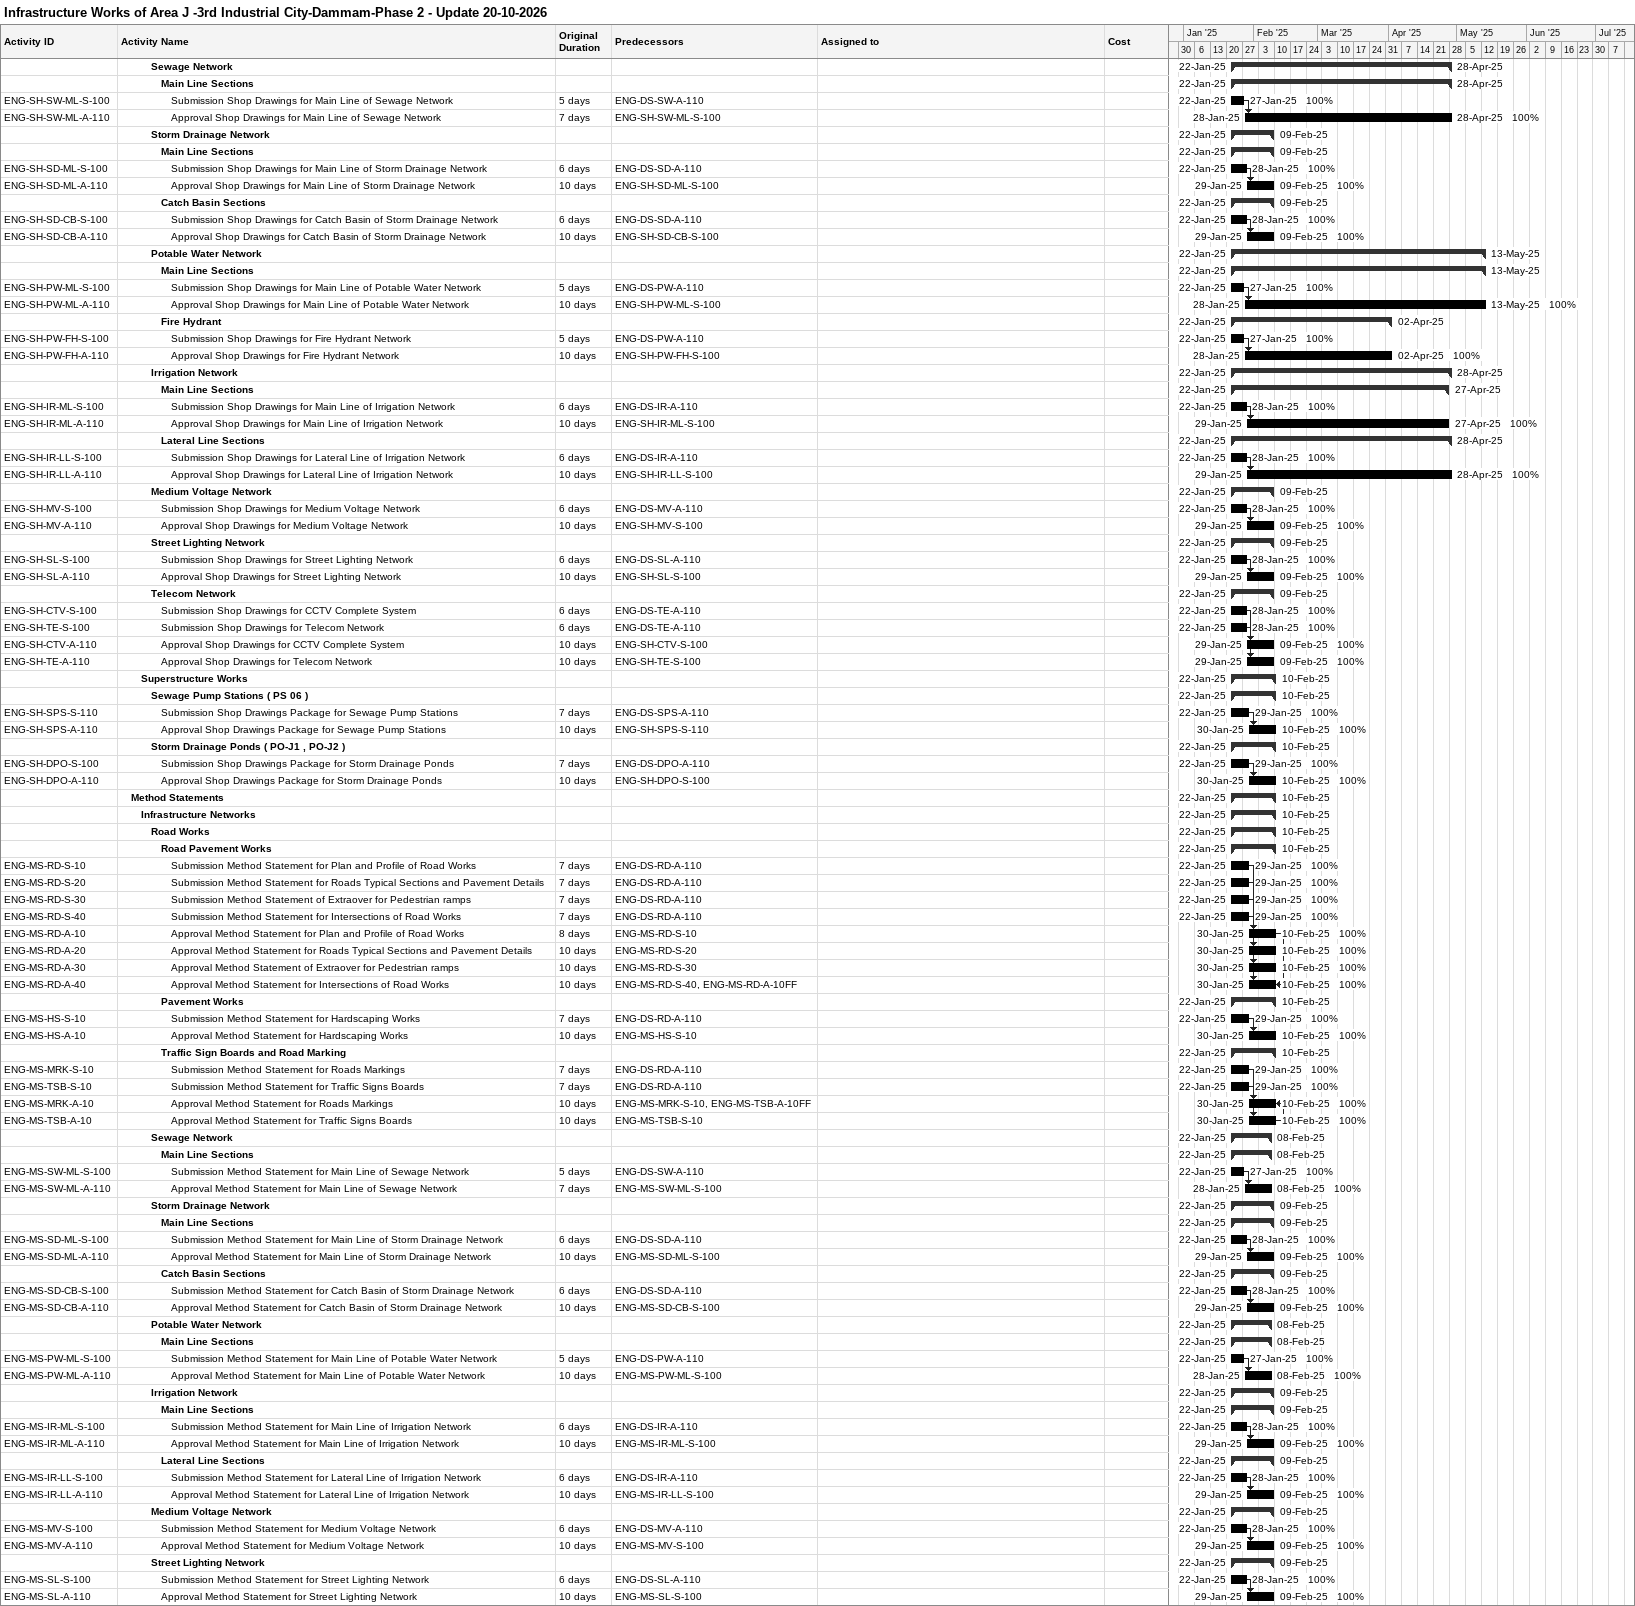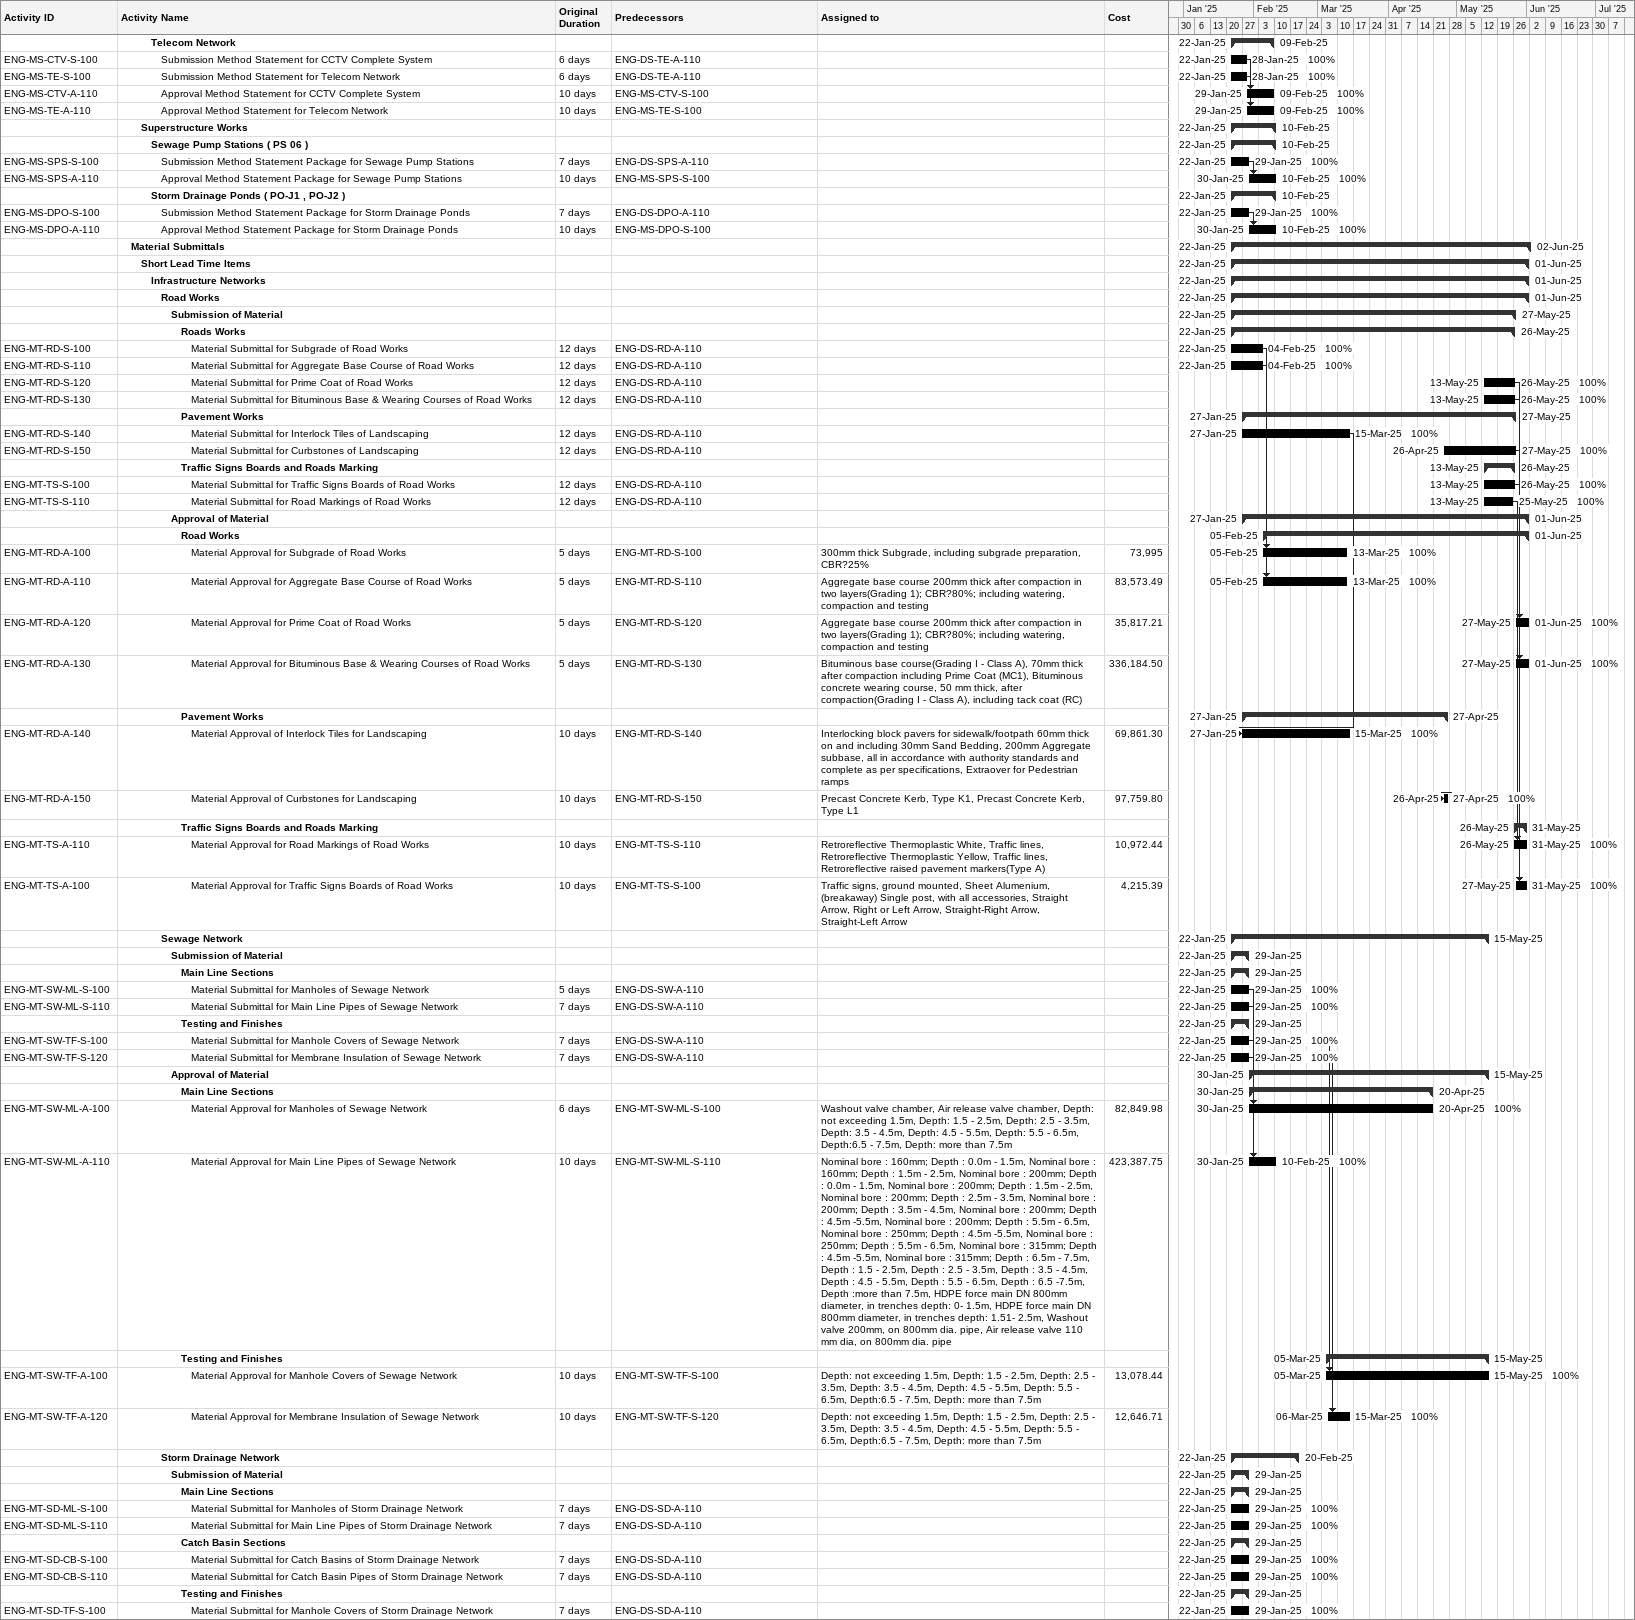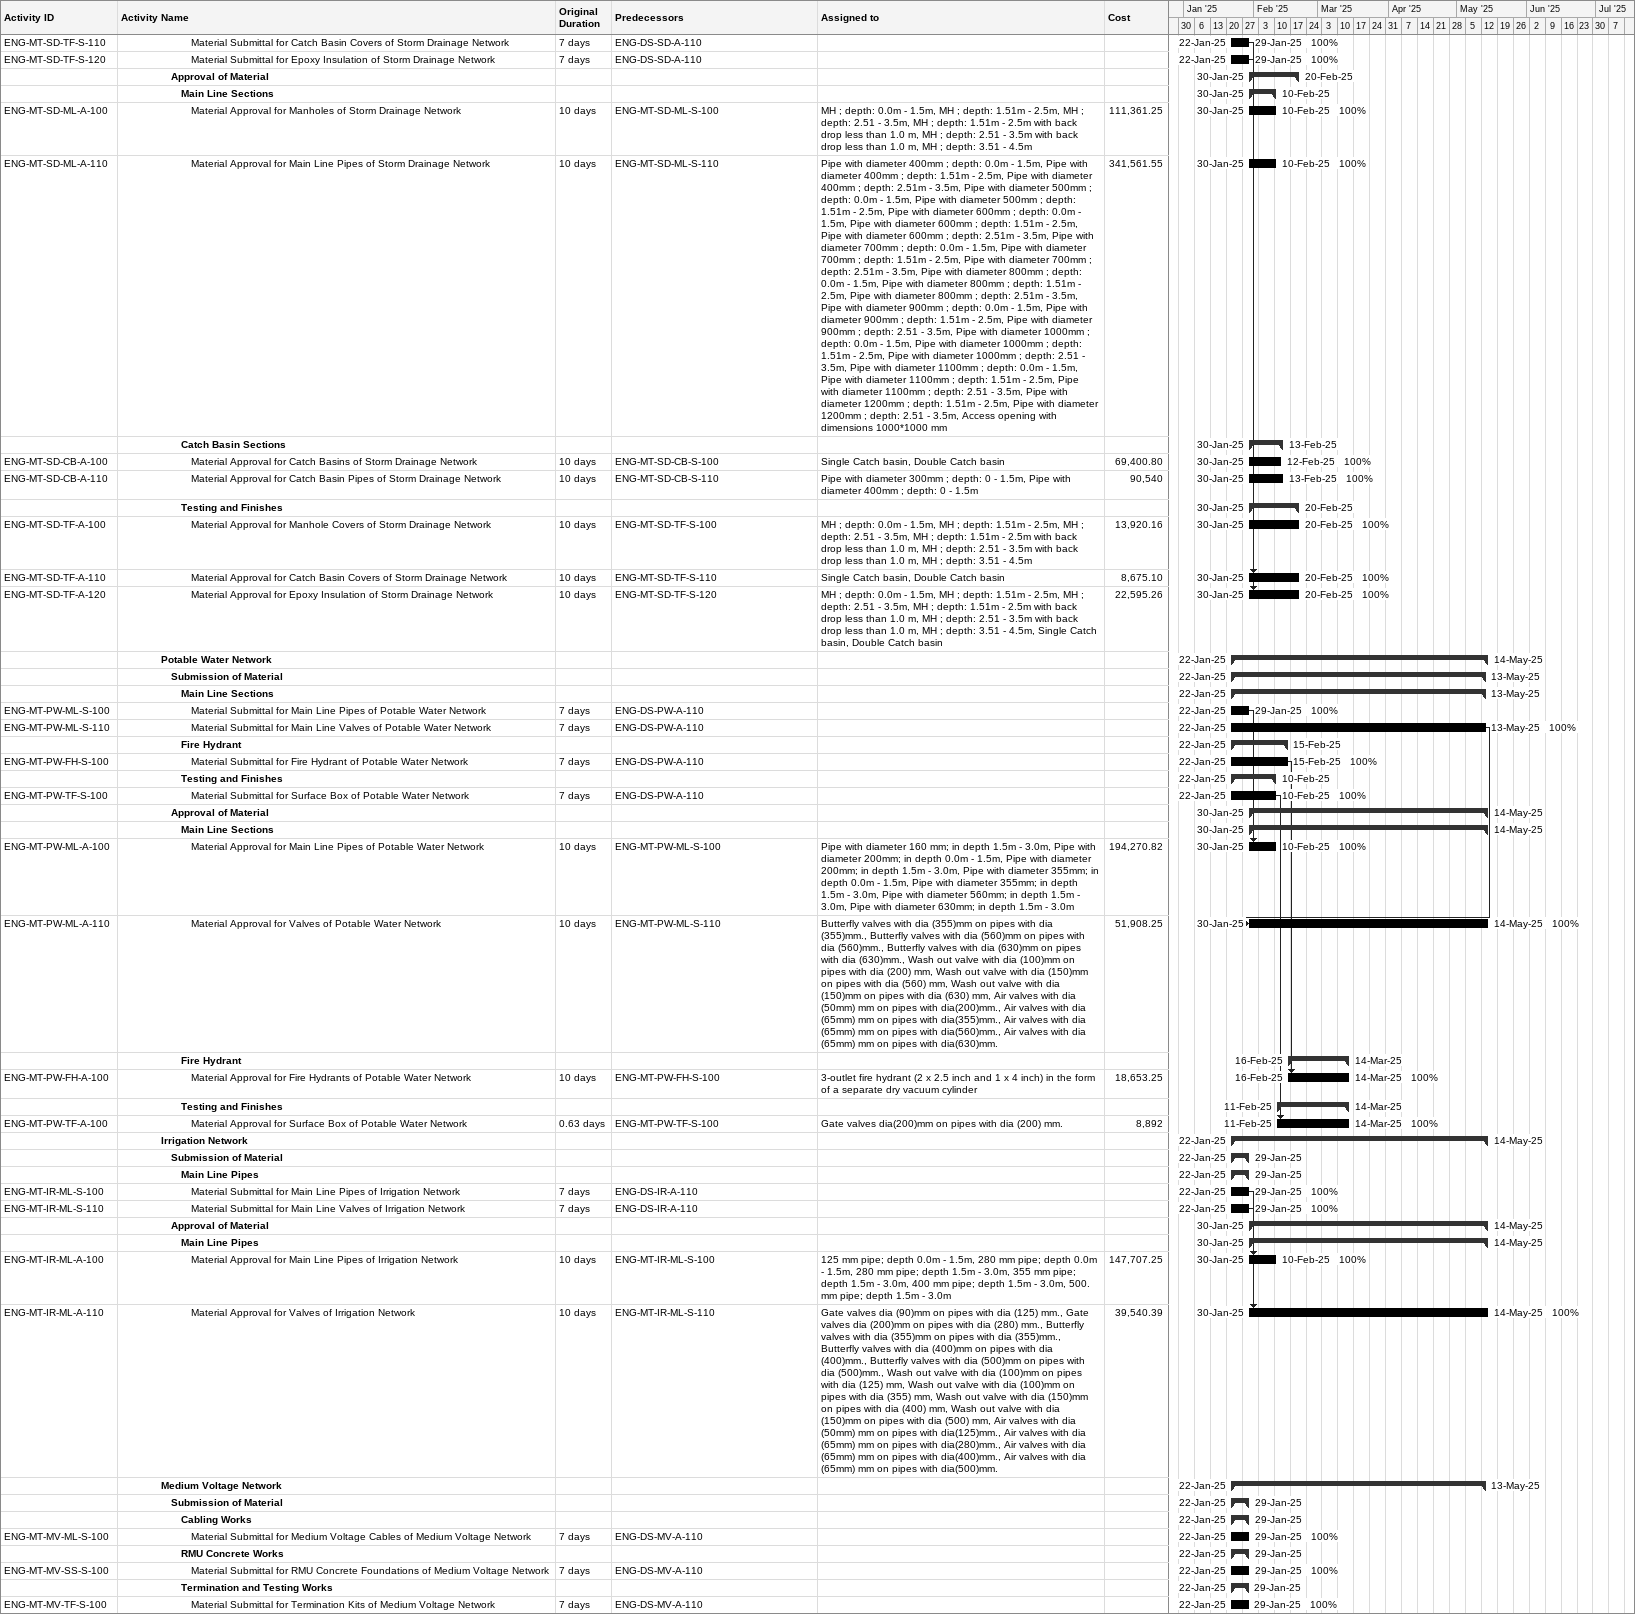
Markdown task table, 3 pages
Infrastructure Works of Area J -3rd Industrial City-Dammam-Phase 2 - Update 20-10-2026

| ID | Level | Task | Original duration | Start | Finish | Predecessors | Resources | % complete | Cost |
|---|---|---|---|---|---|---|---|---|---|
|  | 4 | **Sewage Network** |  | 2025-01-22 | 2025-04-28 |  |  |  |  |
|  | 5 | **Main Line Sections** |  | 2025-01-22 | 2025-04-28 |  |  |  |  |
| ENG-SH-SW-ML-S-100 | 6 | Submission Shop Drawings for Main Line of Sewage Network | 5d | 2025-01-22 | 2025-01-27 | ENG-DS-SW-A-110 |  | 100 |  |
| ENG-SH-SW-ML-A-110 | 6 | Approval Shop Drawings for Main Line of Sewage Network | 7d | 2025-01-28 | 2025-04-28 | ENG-SH-SW-ML-S-100 |  | 100 |  |
|  | 4 | **Storm Drainage Network** |  | 2025-01-22 | 2025-02-09 |  |  |  |  |
|  | 5 | **Main Line Sections** |  | 2025-01-22 | 2025-02-09 |  |  |  |  |
| ENG-SH-SD-ML-S-100 | 6 | Submission Shop Drawings for Main Line of Storm Drainage Network | 6d | 2025-01-22 | 2025-01-28 | ENG-DS-SD-A-110 |  | 100 |  |
| ENG-SH-SD-ML-A-110 | 6 | Approval Shop Drawings for Main Line of Storm Drainage Network | 10d | 2025-01-29 | 2025-02-09 | ENG-SH-SD-ML-S-100 |  | 100 |  |
|  | 5 | **Catch Basin Sections** |  | 2025-01-22 | 2025-02-09 |  |  |  |  |
| ENG-SH-SD-CB-S-100 | 6 | Submission Shop Drawings for Catch Basin of Storm Drainage Network | 6d | 2025-01-22 | 2025-01-28 | ENG-DS-SD-A-110 |  | 100 |  |
| ENG-SH-SD-CB-A-110 | 6 | Approval Shop Drawings for Catch Basin of Storm Drainage Network | 10d | 2025-01-29 | 2025-02-09 | ENG-SH-SD-CB-S-100 |  | 100 |  |
|  | 4 | **Potable Water Network** |  | 2025-01-22 | 2025-05-13 |  |  |  |  |
|  | 5 | **Main Line Sections** |  | 2025-01-22 | 2025-05-13 |  |  |  |  |
| ENG-SH-PW-ML-S-100 | 6 | Submission Shop Drawings for Main Line of Potable Water Network | 5d | 2025-01-22 | 2025-01-27 | ENG-DS-PW-A-110 |  | 100 |  |
| ENG-SH-PW-ML-A-110 | 6 | Approval Shop Drawings for Main Line of Potable Water Network | 10d | 2025-01-28 | 2025-05-13 | ENG-SH-PW-ML-S-100 |  | 100 |  |
|  | 5 | **Fire Hydrant** |  | 2025-01-22 | 2025-04-02 |  |  |  |  |
| ENG-SH-PW-FH-S-100 | 6 | Submission Shop Drawings for Fire Hydrant Network | 5d | 2025-01-22 | 2025-01-27 | ENG-DS-PW-A-110 |  | 100 |  |
| ENG-SH-PW-FH-A-110 | 6 | Approval Shop Drawings for Fire Hydrant Network | 10d | 2025-01-28 | 2025-04-02 | ENG-SH-PW-FH-S-100 |  | 100 |  |
|  | 4 | **Irrigation Network** |  | 2025-01-22 | 2025-04-28 |  |  |  |  |
|  | 5 | **Main Line Sections** |  | 2025-01-22 | 2025-04-27 |  |  |  |  |
| ENG-SH-IR-ML-S-100 | 6 | Submission Shop Drawings for Main Line of Irrigation Network | 6d | 2025-01-22 | 2025-01-28 | ENG-DS-IR-A-110 |  | 100 |  |
| ENG-SH-IR-ML-A-110 | 6 | Approval Shop Drawings for Main Line of Irrigation Network | 10d | 2025-01-29 | 2025-04-27 | ENG-SH-IR-ML-S-100 |  | 100 |  |
|  | 5 | **Lateral Line Sections** |  | 2025-01-22 | 2025-04-28 |  |  |  |  |
| ENG-SH-IR-LL-S-100 | 6 | Submission Shop Drawings for Lateral Line of Irrigation Network | 6d | 2025-01-22 | 2025-01-28 | ENG-DS-IR-A-110 |  | 100 |  |
| ENG-SH-IR-LL-A-110 | 6 | Approval Shop Drawings for Lateral Line of Irrigation Network | 10d | 2025-01-29 | 2025-04-28 | ENG-SH-IR-LL-S-100 |  | 100 |  |
|  | 4 | **Medium Voltage Network** |  | 2025-01-22 | 2025-02-09 |  |  |  |  |
| ENG-SH-MV-S-100 | 5 | Submission Shop Drawings for Medium Voltage Network | 6d | 2025-01-22 | 2025-01-28 | ENG-DS-MV-A-110 |  | 100 |  |
| ENG-SH-MV-A-110 | 5 | Approval Shop Drawings for Medium Voltage Network | 10d | 2025-01-29 | 2025-02-09 | ENG-SH-MV-S-100 |  | 100 |  |
|  | 4 | **Street Lighting Network** |  | 2025-01-22 | 2025-02-09 |  |  |  |  |
| ENG-SH-SL-S-100 | 5 | Submission Shop Drawings for Street Lighting Network | 6d | 2025-01-22 | 2025-01-28 | ENG-DS-SL-A-110 |  | 100 |  |
| ENG-SH-SL-A-110 | 5 | Approval Shop Drawings for Street Lighting Network | 10d | 2025-01-29 | 2025-02-09 | ENG-SH-SL-S-100 |  | 100 |  |
|  | 4 | **Telecom Network** |  | 2025-01-22 | 2025-02-09 |  |  |  |  |
| ENG-SH-CTV-S-100 | 5 | Submission Shop Drawings for CCTV Complete System | 6d | 2025-01-22 | 2025-01-28 | ENG-DS-TE-A-110 |  | 100 |  |
| ENG-SH-TE-S-100 | 5 | Submission Shop Drawings for Telecom Network | 6d | 2025-01-22 | 2025-01-28 | ENG-DS-TE-A-110 |  | 100 |  |
| ENG-SH-CTV-A-110 | 5 | Approval Shop Drawings for CCTV Complete System | 10d | 2025-01-29 | 2025-02-09 | ENG-SH-CTV-S-100 |  | 100 |  |
| ENG-SH-TE-A-110 | 5 | Approval Shop Drawings for Telecom Network | 10d | 2025-01-29 | 2025-02-09 | ENG-SH-TE-S-100 |  | 100 |  |
|  | 3 | **Superstructure Works** |  | 2025-01-22 | 2025-02-10 |  |  |  |  |
|  | 4 | **Sewage Pump Stations ( PS 06 )** |  | 2025-01-22 | 2025-02-10 |  |  |  |  |
| ENG-SH-SPS-S-110 | 5 | Submission Shop Drawings Package for Sewage Pump Stations | 7d | 2025-01-22 | 2025-01-29 | ENG-DS-SPS-A-110 |  | 100 |  |
| ENG-SH-SPS-A-110 | 5 | Approval Shop Drawings Package for Sewage Pump Stations | 10d | 2025-01-30 | 2025-02-10 | ENG-SH-SPS-S-110 |  | 100 |  |
|  | 4 | **Storm Drainage Ponds ( PO-J1 , PO-J2 )** |  | 2025-01-22 | 2025-02-10 |  |  |  |  |
| ENG-SH-DPO-S-100 | 5 | Submission Shop Drawings Package for Storm Drainage Ponds | 7d | 2025-01-22 | 2025-01-29 | ENG-DS-DPO-A-110 |  | 100 |  |
| ENG-SH-DPO-A-110 | 5 | Approval Shop Drawings Package for Storm Drainage Ponds | 10d | 2025-01-30 | 2025-02-10 | ENG-SH-DPO-S-100 |  | 100 |  |
|  | 2 | **Method Statements** |  | 2025-01-22 | 2025-02-10 |  |  |  |  |
|  | 3 | **Infrastructure Networks** |  | 2025-01-22 | 2025-02-10 |  |  |  |  |
|  | 4 | **Road Works** |  | 2025-01-22 | 2025-02-10 |  |  |  |  |
|  | 5 | **Road Pavement Works** |  | 2025-01-22 | 2025-02-10 |  |  |  |  |
| ENG-MS-RD-S-10 | 6 | Submission Method Statement for Plan and Profile of Road Works | 7d | 2025-01-22 | 2025-01-29 | ENG-DS-RD-A-110 |  | 100 |  |
| ENG-MS-RD-S-20 | 6 | Submission Method Statement for Roads Typical Sections and Pavement Details | 7d | 2025-01-22 | 2025-01-29 | ENG-DS-RD-A-110 |  | 100 |  |
| ENG-MS-RD-S-30 | 6 | Submission Method Statement of Extraover for Pedestrian ramps | 7d | 2025-01-22 | 2025-01-29 | ENG-DS-RD-A-110 |  | 100 |  |
| ENG-MS-RD-S-40 | 6 | Submission Method Statement for Intersections of Road Works | 7d | 2025-01-22 | 2025-01-29 | ENG-DS-RD-A-110 |  | 100 |  |
| ENG-MS-RD-A-10 | 6 | Approval Method Statement for Plan and Profile of Road Works | 8d | 2025-01-30 | 2025-02-10 | ENG-MS-RD-S-10 |  | 100 |  |
| ENG-MS-RD-A-20 | 6 | Approval Method Statement for Roads Typical Sections and Pavement Details | 10d | 2025-01-30 | 2025-02-10 | ENG-MS-RD-S-20 |  | 100 |  |
| ENG-MS-RD-A-30 | 6 | Approval Method Statement of Extraover for Pedestrian ramps | 10d | 2025-01-30 | 2025-02-10 | ENG-MS-RD-S-30 |  | 100 |  |
| ENG-MS-RD-A-40 | 6 | Approval Method Statement for Intersections of Road Works | 10d | 2025-01-30 | 2025-02-10 | ENG-MS-RD-S-40, ENG-MS-RD-A-10FF |  | 100 |  |
|  | 5 | **Pavement Works** |  | 2025-01-22 | 2025-02-10 |  |  |  |  |
| ENG-MS-HS-S-10 | 6 | Submission Method Statement for Hardscaping Works | 7d | 2025-01-22 | 2025-01-29 | ENG-DS-RD-A-110 |  | 100 |  |
| ENG-MS-HS-A-10 | 6 | Approval Method Statement for Hardscaping Works | 10d | 2025-01-30 | 2025-02-10 | ENG-MS-HS-S-10 |  | 100 |  |
|  | 5 | **Traffic Sign Boards and Road Marking** |  | 2025-01-22 | 2025-02-10 |  |  |  |  |
| ENG-MS-MRK-S-10 | 6 | Submission Method Statement for Roads Markings | 7d | 2025-01-22 | 2025-01-29 | ENG-DS-RD-A-110 |  | 100 |  |
| ENG-MS-TSB-S-10 | 6 | Submission Method Statement for Traffic Signs Boards | 7d | 2025-01-22 | 2025-01-29 | ENG-DS-RD-A-110 |  | 100 |  |
| ENG-MS-MRK-A-10 | 6 | Approval Method Statement for Roads Markings | 10d | 2025-01-30 | 2025-02-10 | ENG-MS-MRK-S-10, ENG-MS-TSB-A-10FF |  | 100 |  |
| ENG-MS-TSB-A-10 | 6 | Approval Method Statement for Traffic Signs Boards | 10d | 2025-01-30 | 2025-02-10 | ENG-MS-TSB-S-10 |  | 100 |  |
|  | 4 | **Sewage Network** |  | 2025-01-22 | 2025-02-08 |  |  |  |  |
|  | 5 | **Main Line Sections** |  | 2025-01-22 | 2025-02-08 |  |  |  |  |
| ENG-MS-SW-ML-S-100 | 6 | Submission Method Statement for Main Line of Sewage Network | 5d | 2025-01-22 | 2025-01-27 | ENG-DS-SW-A-110 |  | 100 |  |
| ENG-MS-SW-ML-A-110 | 6 | Approval Method Statement for Main Line of Sewage Network | 7d | 2025-01-28 | 2025-02-08 | ENG-MS-SW-ML-S-100 |  | 100 |  |
|  | 4 | **Storm Drainage Network** |  | 2025-01-22 | 2025-02-09 |  |  |  |  |
|  | 5 | **Main Line Sections** |  | 2025-01-22 | 2025-02-09 |  |  |  |  |
| ENG-MS-SD-ML-S-100 | 6 | Submission Method Statement for Main Line of Storm Drainage Network | 6d | 2025-01-22 | 2025-01-28 | ENG-DS-SD-A-110 |  | 100 |  |
| ENG-MS-SD-ML-A-110 | 6 | Approval Method Statement for Main Line of Storm Drainage Network | 10d | 2025-01-29 | 2025-02-09 | ENG-MS-SD-ML-S-100 |  | 100 |  |
|  | 5 | **Catch Basin Sections** |  | 2025-01-22 | 2025-02-09 |  |  |  |  |
| ENG-MS-SD-CB-S-100 | 6 | Submission Method Statement for Catch Basin of Storm Drainage Network | 6d | 2025-01-22 | 2025-01-28 | ENG-DS-SD-A-110 |  | 100 |  |
| ENG-MS-SD-CB-A-110 | 6 | Approval Method Statement for Catch Basin of Storm Drainage Network | 10d | 2025-01-29 | 2025-02-09 | ENG-MS-SD-CB-S-100 |  | 100 |  |
|  | 4 | **Potable Water Network** |  | 2025-01-22 | 2025-02-08 |  |  |  |  |
|  | 5 | **Main Line Sections** |  | 2025-01-22 | 2025-02-08 |  |  |  |  |
| ENG-MS-PW-ML-S-100 | 6 | Submission Method Statement for Main Line of Potable Water Network | 5d | 2025-01-22 | 2025-01-27 | ENG-DS-PW-A-110 |  | 100 |  |
| ENG-MS-PW-ML-A-110 | 6 | Approval Method Statement for Main Line of Potable Water Network | 10d | 2025-01-28 | 2025-02-08 | ENG-MS-PW-ML-S-100 |  | 100 |  |
|  | 4 | **Irrigation Network** |  | 2025-01-22 | 2025-02-09 |  |  |  |  |
|  | 5 | **Main Line Sections** |  | 2025-01-22 | 2025-02-09 |  |  |  |  |
| ENG-MS-IR-ML-S-100 | 6 | Submission Method Statement for Main Line of Irrigation Network | 6d | 2025-01-22 | 2025-01-28 | ENG-DS-IR-A-110 |  | 100 |  |
| ENG-MS-IR-ML-A-110 | 6 | Approval Method Statement for Main Line of Irrigation Network | 10d | 2025-01-29 | 2025-02-09 | ENG-MS-IR-ML-S-100 |  | 100 |  |
|  | 5 | **Lateral Line Sections** |  | 2025-01-22 | 2025-02-09 |  |  |  |  |
| ENG-MS-IR-LL-S-100 | 6 | Submission Method Statement for Lateral Line of Irrigation Network | 6d | 2025-01-22 | 2025-01-28 | ENG-DS-IR-A-110 |  | 100 |  |
| ENG-MS-IR-LL-A-110 | 6 | Approval Method Statement for Lateral Line of Irrigation Network | 10d | 2025-01-29 | 2025-02-09 | ENG-MS-IR-LL-S-100 |  | 100 |  |
|  | 4 | **Medium Voltage Network** |  | 2025-01-22 | 2025-02-09 |  |  |  |  |
| ENG-MS-MV-S-100 | 5 | Submission Method Statement for Medium Voltage Network | 6d | 2025-01-22 | 2025-01-28 | ENG-DS-MV-A-110 |  | 100 |  |
| ENG-MS-MV-A-110 | 5 | Approval Method Statement for Medium Voltage Network | 10d | 2025-01-29 | 2025-02-09 | ENG-MS-MV-S-100 |  | 100 |  |
|  | 4 | **Street Lighting Network** |  | 2025-01-22 | 2025-02-09 |  |  |  |  |
| ENG-MS-SL-S-100 | 5 | Submission Method Statement for Street Lighting Network | 6d | 2025-01-22 | 2025-01-28 | ENG-DS-SL-A-110 |  | 100 |  |
| ENG-MS-SL-A-110 | 5 | Approval Method Statement for Street Lighting Network | 10d | 2025-01-29 | 2025-02-09 | ENG-MS-SL-S-100 |  | 100 |  |
|  | 4 | **Telecom Network** |  | 2025-01-22 | 2025-02-09 |  |  |  |  |
| ENG-MS-CTV-S-100 | 5 | Submission Method Statement for CCTV Complete System | 6d | 2025-01-22 | 2025-01-28 | ENG-DS-TE-A-110 |  | 100 |  |
| ENG-MS-TE-S-100 | 5 | Submission Method Statement for Telecom Network | 6d | 2025-01-22 | 2025-01-28 | ENG-DS-TE-A-110 |  | 100 |  |
| ENG-MS-CTV-A-110 | 5 | Approval Method Statement for CCTV Complete System | 10d | 2025-01-29 | 2025-02-09 | ENG-MS-CTV-S-100 |  | 100 |  |
| ENG-MS-TE-A-110 | 5 | Approval Method Statement for Telecom Network | 10d | 2025-01-29 | 2025-02-09 | ENG-MS-TE-S-100 |  | 100 |  |
|  | 3 | **Superstructure Works** |  | 2025-01-22 | 2025-02-10 |  |  |  |  |
|  | 4 | **Sewage Pump Stations ( PS 06 )** |  | 2025-01-22 | 2025-02-10 |  |  |  |  |
| ENG-MS-SPS-S-100 | 5 | Submission Method Statement Package for Sewage Pump Stations | 7d | 2025-01-22 | 2025-01-29 | ENG-DS-SPS-A-110 |  | 100 |  |
| ENG-MS-SPS-A-110 | 5 | Approval Method Statement Package for Sewage Pump Stations | 10d | 2025-01-30 | 2025-02-10 | ENG-MS-SPS-S-100 |  | 100 |  |
|  | 4 | **Storm Drainage Ponds ( PO-J1 , PO-J2 )** |  | 2025-01-22 | 2025-02-10 |  |  |  |  |
| ENG-MS-DPO-S-100 | 5 | Submission Method Statement Package for Storm Drainage Ponds | 7d | 2025-01-22 | 2025-01-29 | ENG-DS-DPO-A-110 |  | 100 |  |
| ENG-MS-DPO-A-110 | 5 | Approval Method Statement Package for Storm Drainage Ponds | 10d | 2025-01-30 | 2025-02-10 | ENG-MS-DPO-S-100 |  | 100 |  |
|  | 2 | **Material Submittals** |  | 2025-01-22 | 2025-06-02 |  |  |  |  |
|  | 3 | **Short Lead Time Items** |  | 2025-01-22 | 2025-06-01 |  |  |  |  |
|  | 4 | **Infrastructure Networks** |  | 2025-01-22 | 2025-06-01 |  |  |  |  |
|  | 5 | **Road Works** |  | 2025-01-22 | 2025-06-01 |  |  |  |  |
|  | 6 | **Submission of Material** |  | 2025-01-22 | 2025-05-27 |  |  |  |  |
|  | 7 | **Roads Works** |  | 2025-01-22 | 2025-05-26 |  |  |  |  |
| ENG-MT-RD-S-100 | 8 | Material Submittal for Subgrade of Road Works | 12d | 2025-01-22 | 2025-02-04 | ENG-DS-RD-A-110 |  | 100 |  |
| ENG-MT-RD-S-110 | 8 | Material Submittal for Aggregate Base Course of Road Works | 12d | 2025-01-22 | 2025-02-04 | ENG-DS-RD-A-110 |  | 100 |  |
| ENG-MT-RD-S-120 | 8 | Material Submittal for Prime Coat of Road Works | 12d | 2025-05-13 | 2025-05-26 | ENG-DS-RD-A-110 |  | 100 |  |
| ENG-MT-RD-S-130 | 8 | Material Submittal for Bituminous Base & Wearing Courses of Road Works | 12d | 2025-05-13 | 2025-05-26 | ENG-DS-RD-A-110 |  | 100 |  |
|  | 7 | **Pavement Works** |  | 2025-01-27 | 2025-05-27 |  |  |  |  |
| ENG-MT-RD-S-140 | 8 | Material Submittal for Interlock Tiles of Landscaping | 12d | 2025-01-27 | 2025-03-15 | ENG-DS-RD-A-110 |  | 100 |  |
| ENG-MT-RD-S-150 | 8 | Material Submittal for Curbstones of Landscaping | 12d | 2025-04-26 | 2025-05-27 | ENG-DS-RD-A-110 |  | 100 |  |
|  | 7 | **Traffic Signs Boards and Roads Marking** |  | 2025-05-13 | 2025-05-26 |  |  |  |  |
| ENG-MT-TS-S-100 | 8 | Material Submittal for Traffic Signs Boards of Road Works | 12d | 2025-05-13 | 2025-05-26 | ENG-DS-RD-A-110 |  | 100 |  |
| ENG-MT-TS-S-110 | 8 | Material Submittal for Road Markings of Road Works | 12d | 2025-05-13 | 2025-05-25 | ENG-DS-RD-A-110 |  | 100 |  |
|  | 6 | **Approval of Material** |  | 2025-01-27 | 2025-06-01 |  |  |  |  |
|  | 7 | **Road Works** |  | 2025-02-05 | 2025-06-01 |  |  |  |  |
| ENG-MT-RD-A-100 | 8 | Material Approval for Subgrade of Road Works | 5d | 2025-02-05 | 2025-03-13 | ENG-MT-RD-S-100 | 300mm thick Subgrade, including subgrade preparation, CBR?25% | 100 | 73995 |
| ENG-MT-RD-A-110 | 8 | Material Approval for Aggregate Base Course of Road Works | 5d | 2025-02-05 | 2025-03-13 | ENG-MT-RD-S-110 | Aggregate base course 200mm thick after compaction in two layers(Grading 1); CBR?80%; including watering, compaction and testing | 100 | 83573.49 |
| ENG-MT-RD-A-120 | 8 | Material Approval for Prime Coat of Road Works | 5d | 2025-05-27 | 2025-06-01 | ENG-MT-RD-S-120 | Aggregate base course 200mm thick after compaction in two layers(Grading 1); CBR?80%; including watering, compaction and testing | 100 | 35817.21 |
| ENG-MT-RD-A-130 | 8 | Material Approval for Bituminous Base & Wearing Courses of Road Works | 5d | 2025-05-27 | 2025-06-01 | ENG-MT-RD-S-130 | Bituminous base course(Grading I - Class A), 70mm thick after compaction including Prime Coat (MC1), Bituminous concrete wearing course, 50 mm thick, after compaction(Grading I - Class A), including tack coat (RC) | 100 | 336184.50 |
|  | 7 | **Pavement Works** |  | 2025-01-27 | 2025-04-27 |  |  |  |  |
| ENG-MT-RD-A-140 | 8 | Material Approval of Interlock Tiles for Landscaping | 10d | 2025-01-27 | 2025-03-15 | ENG-MT-RD-S-140 | Interlocking block pavers for sidewalk/footpath 60mm thick on and including 30mm Sand Bedding, 200mm Aggregate subbase, all in accordance with authority standards and complete as per specifications, Extraover for Pedestrian ramps | 100 | 69861.30 |
| ENG-MT-RD-A-150 | 8 | Material Approval of Curbstones for Landscaping | 10d | 2025-04-26 | 2025-04-27 | ENG-MT-RD-S-150 | Precast Concrete Kerb, Type K1, Precast Concrete Kerb, Type L1 | 100 | 97759.80 |
|  | 7 | **Traffic Signs Boards and Roads Marking** |  | 2025-05-26 | 2025-05-31 |  |  |  |  |
| ENG-MT-TS-A-110 | 8 | Material Approval for Road Markings of Road Works | 10d | 2025-05-26 | 2025-05-31 | ENG-MT-TS-S-110 | Retroreflective Thermoplastic White, Traffic lines, Retroreflective Thermoplastic Yellow, Traffic lines, Retroreflective raised pavement markers(Type A) | 100 | 10972.44 |
| ENG-MT-TS-A-100 | 8 | Material Approval for Traffic Signs Boards of Road Works | 10d | 2025-05-27 | 2025-05-31 | ENG-MT-TS-S-100 | Traffic signs, ground mounted, Sheet Alumenium, (breakaway) Single post, with all accessories, Straight Arrow, Right or Left Arrow, Straight-Right Arrow, Straight-Left Arrow | 100 | 4215.39 |
|  | 5 | **Sewage Network** |  | 2025-01-22 | 2025-05-15 |  |  |  |  |
|  | 6 | **Submission of Material** |  | 2025-01-22 | 2025-01-29 |  |  |  |  |
|  | 7 | **Main Line Sections** |  | 2025-01-22 | 2025-01-29 |  |  |  |  |
| ENG-MT-SW-ML-S-100 | 8 | Material Submittal for Manholes of Sewage Network | 5d | 2025-01-22 | 2025-01-29 | ENG-DS-SW-A-110 |  | 100 |  |
| ENG-MT-SW-ML-S-110 | 8 | Material Submittal for Main Line Pipes of Sewage Network | 7d | 2025-01-22 | 2025-01-29 | ENG-DS-SW-A-110 |  | 100 |  |
|  | 7 | **Testing and Finishes** |  | 2025-01-22 | 2025-01-29 |  |  |  |  |
| ENG-MT-SW-TF-S-100 | 8 | Material Submittal for Manhole Covers of Sewage Network | 7d | 2025-01-22 | 2025-01-29 | ENG-DS-SW-A-110 |  | 100 |  |
| ENG-MT-SW-TF-S-120 | 8 | Material Submittal for Membrane Insulation of Sewage Network | 7d | 2025-01-22 | 2025-01-29 | ENG-DS-SW-A-110 |  | 100 |  |
|  | 6 | **Approval of Material** |  | 2025-01-30 | 2025-05-15 |  |  |  |  |
|  | 7 | **Main Line Sections** |  | 2025-01-30 | 2025-04-20 |  |  |  |  |
| ENG-MT-SW-ML-A-100 | 8 | Material Approval for Manholes of Sewage Network | 6d | 2025-01-30 | 2025-04-20 | ENG-MT-SW-ML-S-100 | Washout valve chamber, Air release valve chamber, Depth: not exceeding 1.5m, Depth: 1.5 - 2.5m, Depth: 2.5 - 3.5m, Depth: 3.5 - 4.5m, Depth: 4.5 - 5.5m, Depth: 5.5 - 6.5m, Depth:6.5 - 7.5m, Depth: more than 7.5m | 100 | 82849.98 |
| ENG-MT-SW-ML-A-110 | 8 | Material Approval for Main Line Pipes of Sewage Network | 10d | 2025-01-30 | 2025-02-10 | ENG-MT-SW-ML-S-110 | Nominal bore : 160mm; Depth : 0.0m - 1.5m, Nominal bore : 160mm; Depth : 1.5m - 2.5m, Nominal bore : 200mm; Depth : 0.0m - 1.5m, Nominal bore : 200mm; Depth : 1.5m - 2.5m, Nominal bore : 200mm; Depth : 2.5m - 3.5m, Nominal bore : 200mm; Depth : 3.5m - 4.5m, Nominal bore : 200mm; Depth : 4.5m -5.5m, Nominal bore : 200mm; Depth : 5.5m - 6.5m, Nominal bore : 250mm; Depth : 4.5m -5.5m, Nominal bore : 250mm; Depth : 5.5m - 6.5m, Nominal bore : 315mm; Depth : 4.5m -5.5m, Nominal bore : 315mm; Depth : 6.5m - 7.5m, Depth : 1.5 - 2.5m, Depth : 2.5 - 3.5m, Depth : 3.5 - 4.5m, Depth : 4.5 - 5.5m, Depth : 5.5 - 6.5m, Depth : 6.5 -7.5m, Depth :more than 7.5m, HDPE force main DN 800mm diameter, in trenches depth: 0- 1.5m, HDPE force main DN 800mm diameter, in trenches depth: 1.51- 2.5m, Washout valve 200mm, on 800mm dia. pipe, Air release valve 110 mm dia, on 800mm dia. pipe | 100 | 423387.75 |
|  | 7 | **Testing and Finishes** |  | 2025-03-05 | 2025-05-15 |  |  |  |  |
| ENG-MT-SW-TF-A-100 | 8 | Material Approval for Manhole Covers of Sewage Network | 10d | 2025-03-05 | 2025-05-15 | ENG-MT-SW-TF-S-100 | Depth: not exceeding 1.5m, Depth: 1.5 - 2.5m, Depth: 2.5 - 3.5m, Depth: 3.5 - 4.5m, Depth: 4.5 - 5.5m, Depth: 5.5 - 6.5m, Depth:6.5 - 7.5m, Depth: more than 7.5m | 100 | 13078.44 |
| ENG-MT-SW-TF-A-120 | 8 | Material Approval for Membrane Insulation of Sewage Network | 10d | 2025-03-06 | 2025-03-15 | ENG-MT-SW-TF-S-120 | Depth: not exceeding 1.5m, Depth: 1.5 - 2.5m, Depth: 2.5 - 3.5m, Depth: 3.5 - 4.5m, Depth: 4.5 - 5.5m, Depth: 5.5 - 6.5m, Depth:6.5 - 7.5m, Depth: more than 7.5m | 100 | 12646.71 |
|  | 5 | **Storm Drainage Network** |  | 2025-01-22 | 2025-02-20 |  |  |  |  |
|  | 6 | **Submission of Material** |  | 2025-01-22 | 2025-01-29 |  |  |  |  |
|  | 7 | **Main Line Sections** |  | 2025-01-22 | 2025-01-29 |  |  |  |  |
| ENG-MT-SD-ML-S-100 | 8 | Material Submittal for Manholes of Storm Drainage Network | 7d | 2025-01-22 | 2025-01-29 | ENG-DS-SD-A-110 |  | 100 |  |
| ENG-MT-SD-ML-S-110 | 8 | Material Submittal for Main Line Pipes of Storm Drainage Network | 7d | 2025-01-22 | 2025-01-29 | ENG-DS-SD-A-110 |  | 100 |  |
|  | 7 | **Catch Basin Sections** |  | 2025-01-22 | 2025-01-29 |  |  |  |  |
| ENG-MT-SD-CB-S-100 | 8 | Material Submittal for Catch Basins of Storm Drainage Network | 7d | 2025-01-22 | 2025-01-29 | ENG-DS-SD-A-110 |  | 100 |  |
| ENG-MT-SD-CB-S-110 | 8 | Material Submittal for Catch Basin Pipes of Storm Drainage Network | 7d | 2025-01-22 | 2025-01-29 | ENG-DS-SD-A-110 |  | 100 |  |
|  | 7 | **Testing and Finishes** |  | 2025-01-22 | 2025-01-29 |  |  |  |  |
| ENG-MT-SD-TF-S-100 | 8 | Material Submittal for Manhole Covers of Storm Drainage Network | 7d | 2025-01-22 | 2025-01-29 | ENG-DS-SD-A-110 |  | 100 |  |
| ENG-MT-SD-TF-S-110 | 8 | Material Submittal for Catch Basin Covers of Storm Drainage Network | 7d | 2025-01-22 | 2025-01-29 | ENG-DS-SD-A-110 |  | 100 |  |
| ENG-MT-SD-TF-S-120 | 8 | Material Submittal for Epoxy Insulation of Storm Drainage Network | 7d | 2025-01-22 | 2025-01-29 | ENG-DS-SD-A-110 |  | 100 |  |
|  | 6 | **Approval of Material** |  | 2025-01-30 | 2025-02-20 |  |  |  |  |
|  | 7 | **Main Line Sections** |  | 2025-01-30 | 2025-02-10 |  |  |  |  |
| ENG-MT-SD-ML-A-100 | 8 | Material Approval for Manholes of Storm Drainage Network | 10d | 2025-01-30 | 2025-02-10 | ENG-MT-SD-ML-S-100 | MH ; depth: 0.0m - 1.5m, MH ; depth: 1.51m - 2.5m, MH ; depth: 2.51 - 3.5m, MH ; depth: 1.51m - 2.5m with back drop less than 1.0 m, MH ; depth: 2.51 - 3.5m with back drop less than 1.0 m, MH ; depth: 3.51 - 4.5m | 100 | 111361.25 |
| ENG-MT-SD-ML-A-110 | 8 | Material Approval for Main Line Pipes of Storm Drainage Network | 10d | 2025-01-30 | 2025-02-10 | ENG-MT-SD-ML-S-110 | Pipe with diameter 400mm ; depth: 0.0m - 1.5m, Pipe with diameter 400mm ; depth: 1.51m - 2.5m, Pipe with diameter 400mm ; depth: 2.51m - 3.5m, Pipe with diameter 500mm ; depth: 0.0m - 1.5m, Pipe with diameter 500mm ; depth: 1.51m - 2.5m, Pipe with diameter 600mm ; depth: 0.0m - 1.5m, Pipe with diameter 600mm ; depth: 1.51m - 2.5m, Pipe with diameter 600mm ; depth: 2.51m - 3.5m, Pipe with diameter 700mm ; depth: 0.0m - 1.5m, Pipe with diameter 700mm ; depth: 1.51m - 2.5m, Pipe with diameter 700mm ; depth: 2.51m - 3.5m, Pipe with diameter 800mm ; depth: 0.0m - 1.5m, Pipe with diameter 800mm ; depth: 1.51m - 2.5m, Pipe with diameter 800mm ; depth: 2.51m - 3.5m, Pipe with diameter 900mm ; depth: 0.0m - 1.5m, Pipe with diameter 900mm ; depth: 1.51m - 2.5m, Pipe with diameter 900mm ; depth: 2.51 - 3.5m, Pipe with diameter 1000mm ; depth: 0.0m - 1.5m, Pipe with diameter 1000mm ; depth: 1.51m - 2.5m, Pipe with diameter 1000mm ; depth: 2.51 - 3.5m, Pipe with diameter 1100mm ; depth: 0.0m - 1.5m, Pipe with diameter 1100mm ; depth: 1.51m - 2.5m, Pipe with diameter 1100mm ; depth: 2.51 - 3.5m, Pipe with diameter 1200mm ; depth: 1.51m - 2.5m, Pipe with diameter 1200mm ; depth: 2.51 - 3.5m, Access opening with dimensions 1000*1000 mm | 100 | 341561.55 |
|  | 7 | **Catch Basin Sections** |  | 2025-01-30 | 2025-02-13 |  |  |  |  |
| ENG-MT-SD-CB-A-100 | 8 | Material Approval for Catch Basins of Storm Drainage Network | 10d | 2025-01-30 | 2025-02-12 | ENG-MT-SD-CB-S-100 | Single Catch basin, Double Catch basin | 100 | 69400.80 |
| ENG-MT-SD-CB-A-110 | 8 | Material Approval for Catch Basin Pipes of Storm Drainage Network | 10d | 2025-01-30 | 2025-02-13 | ENG-MT-SD-CB-S-110 | Pipe with diameter 300mm ; depth: 0 - 1.5m, Pipe with diameter 400mm ; depth: 0 - 1.5m | 100 | 90540 |
|  | 7 | **Testing and Finishes** |  | 2025-01-30 | 2025-02-20 |  |  |  |  |
| ENG-MT-SD-TF-A-100 | 8 | Material Approval for Manhole Covers of Storm Drainage Network | 10d | 2025-01-30 | 2025-02-20 | ENG-MT-SD-TF-S-100 | MH ; depth: 0.0m - 1.5m, MH ; depth: 1.51m - 2.5m, MH ; depth: 2.51 - 3.5m, MH ; depth: 1.51m - 2.5m with back drop less than 1.0 m, MH ; depth: 2.51 - 3.5m with back drop less than 1.0 m, MH ; depth: 3.51 - 4.5m | 100 | 13920.16 |
| ENG-MT-SD-TF-A-110 | 8 | Material Approval for Catch Basin Covers of Storm Drainage Network | 10d | 2025-01-30 | 2025-02-20 | ENG-MT-SD-TF-S-110 | Single Catch basin, Double Catch basin | 100 | 8675.10 |
| ENG-MT-SD-TF-A-120 | 8 | Material Approval for Epoxy Insulation of Storm Drainage Network | 10d | 2025-01-30 | 2025-02-20 | ENG-MT-SD-TF-S-120 | MH ; depth: 0.0m - 1.5m, MH ; depth: 1.51m - 2.5m, MH ; depth: 2.51 - 3.5m, MH ; depth: 1.51m - 2.5m with back drop less than 1.0 m, MH ; depth: 2.51 - 3.5m with back drop less than 1.0 m, MH ; depth: 3.51 - 4.5m, Single Catch basin, Double Catch basin | 100 | 22595.26 |
|  | 5 | **Potable Water Network** |  | 2025-01-22 | 2025-05-14 |  |  |  |  |
|  | 6 | **Submission of Material** |  | 2025-01-22 | 2025-05-13 |  |  |  |  |
|  | 7 | **Main Line Sections** |  | 2025-01-22 | 2025-05-13 |  |  |  |  |
| ENG-MT-PW-ML-S-100 | 8 | Material Submittal for Main Line Pipes of Potable Water Network | 7d | 2025-01-22 | 2025-01-29 | ENG-DS-PW-A-110 |  | 100 |  |
| ENG-MT-PW-ML-S-110 | 8 | Material Submittal for Main Line Valves of Potable Water Network | 7d | 2025-01-22 | 2025-05-13 | ENG-DS-PW-A-110 |  | 100 |  |
|  | 7 | **Fire Hydrant** |  | 2025-01-22 | 2025-02-15 |  |  |  |  |
| ENG-MT-PW-FH-S-100 | 8 | Material Submittal for Fire Hydrant of Potable Water Network | 7d | 2025-01-22 | 2025-02-15 | ENG-DS-PW-A-110 |  | 100 |  |
|  | 7 | **Testing and Finishes** |  | 2025-01-22 | 2025-02-10 |  |  |  |  |
| ENG-MT-PW-TF-S-100 | 8 | Material Submittal for Surface Box of Potable Water Network | 7d | 2025-01-22 | 2025-02-10 | ENG-DS-PW-A-110 |  | 100 |  |
|  | 6 | **Approval of Material** |  | 2025-01-30 | 2025-05-14 |  |  |  |  |
|  | 7 | **Main Line Sections** |  | 2025-01-30 | 2025-05-14 |  |  |  |  |
| ENG-MT-PW-ML-A-100 | 8 | Material Approval for Main Line Pipes of Potable Water Network | 10d | 2025-01-30 | 2025-02-10 | ENG-MT-PW-ML-S-100 | Pipe with diameter 160 mm; in depth 1.5m - 3.0m, Pipe with diameter 200mm; in depth 0.0m - 1.5m, Pipe with diameter 200mm; in depth 1.5m - 3.0m, Pipe with diameter 355mm; in depth 0.0m - 1.5m, Pipe with diameter 355mm; in depth 1.5m - 3.0m, Pipe with diameter 560mm; in depth 1.5m - 3.0m, Pipe with diameter 630mm; in depth 1.5m - 3.0m | 100 | 194270.82 |
| ENG-MT-PW-ML-A-110 | 8 | Material Approval for Valves of Potable Water Network | 10d | 2025-01-30 | 2025-05-14 | ENG-MT-PW-ML-S-110 | Butterfly valves with dia (355)mm on pipes with dia (355)mm., Butterfly valves with dia (560)mm on pipes with dia (560)mm., Butterfly valves with dia (630)mm on pipes with dia (630)mm., Wash out valve with dia (100)mm on pipes with dia (200) mm, Wash out valve with dia (150)mm on pipes with dia (560) mm, Wash out valve with dia (150)mm on pipes with dia (630) mm, Air valves with dia (50mm) mm on pipes with dia(200)mm., Air valves with dia (65mm) mm on pipes with dia(355)mm., Air valves with dia (65mm) mm on pipes with dia(560)mm., Air valves with dia (65mm) mm on pipes with dia(630)mm. | 100 | 51908.25 |
|  | 7 | **Fire Hydrant** |  | 2025-02-16 | 2025-03-14 |  |  |  |  |
| ENG-MT-PW-FH-A-100 | 8 | Material Approval for Fire Hydrants of Potable Water Network | 10d | 2025-02-16 | 2025-03-14 | ENG-MT-PW-FH-S-100 | 3-outlet fire hydrant (2 x 2.5 inch and 1 x 4 inch) in the form of a separate dry vacuum cylinder | 100 | 18653.25 |
|  | 7 | **Testing and Finishes** |  | 2025-02-11 | 2025-03-14 |  |  |  |  |
| ENG-MT-PW-TF-A-100 | 8 | Material Approval for Surface Box of Potable Water Network | 0.63d | 2025-02-11 | 2025-03-14 | ENG-MT-PW-TF-S-100 | Gate valves dia(200)mm on pipes with dia (200) mm. | 100 | 8892 |
|  | 5 | **Irrigation Network** |  | 2025-01-22 | 2025-05-14 |  |  |  |  |
|  | 6 | **Submission of Material** |  | 2025-01-22 | 2025-01-29 |  |  |  |  |
|  | 7 | **Main Line Pipes** |  | 2025-01-22 | 2025-01-29 |  |  |  |  |
| ENG-MT-IR-ML-S-100 | 8 | Material Submittal for Main Line Pipes of Irrigation Network | 7d | 2025-01-22 | 2025-01-29 | ENG-DS-IR-A-110 |  | 100 |  |
| ENG-MT-IR-ML-S-110 | 8 | Material Submittal for Main Line Valves of Irrigation Network | 7d | 2025-01-22 | 2025-01-29 | ENG-DS-IR-A-110 |  | 100 |  |
|  | 6 | **Approval of Material** |  | 2025-01-30 | 2025-05-14 |  |  |  |  |
|  | 7 | **Main Line Pipes** |  | 2025-01-30 | 2025-05-14 |  |  |  |  |
| ENG-MT-IR-ML-A-100 | 8 | Material Approval for Main Line Pipes of Irrigation Network | 10d | 2025-01-30 | 2025-02-10 | ENG-MT-IR-ML-S-100 | 125 mm pipe; depth 0.0m - 1.5m, 280 mm pipe; depth 0.0m - 1.5m, 280 mm pipe; depth 1.5m - 3.0m, 355 mm pipe; depth 1.5m - 3.0m, 400 mm pipe; depth 1.5m - 3.0m, 500. mm pipe; depth 1.5m - 3.0m | 100 | 147707.25 |
| ENG-MT-IR-ML-A-110 | 8 | Material Approval for Valves of Irrigation Network | 10d | 2025-01-30 | 2025-05-14 | ENG-MT-IR-ML-S-110 | Gate valves dia (90)mm on pipes with dia (125) mm., Gate valves dia (200)mm on pipes with dia (280) mm., Butterfly valves with dia (355)mm on pipes with dia (355)mm., Butterfly valves with dia (400)mm on pipes with dia (400)mm., Butterfly valves with dia (500)mm on pipes with dia (500)mm., Wash out valve with dia (100)mm on pipes with dia (125) mm, Wash out valve with dia (100)mm on pipes with dia (355) mm, Wash out valve with dia (150)mm on pipes with dia (400) mm, Wash out valve with dia (150)mm on pipes with dia (500) mm, Air valves with dia (50mm) mm on pipes with dia(125)mm., Air valves with dia (65mm) mm on pipes with dia(280)mm., Air valves with dia (65mm) mm on pipes with dia(400)mm., Air valves with dia (65mm) mm on pipes with dia(500)mm. | 100 | 39540.39 |
|  | 5 | **Medium Voltage Network** |  | 2025-01-22 | 2025-05-13 |  |  |  |  |
|  | 6 | **Submission of Material** |  | 2025-01-22 | 2025-01-29 |  |  |  |  |
|  | 7 | **Cabling Works** |  | 2025-01-22 | 2025-01-29 |  |  |  |  |
| ENG-MT-MV-ML-S-100 | 8 | Material Submittal for Medium Voltage Cables of Medium Voltage Network | 7d | 2025-01-22 | 2025-01-29 | ENG-DS-MV-A-110 |  | 100 |  |
|  | 7 | **RMU Concrete Works** |  | 2025-01-22 | 2025-01-29 |  |  |  |  |
| ENG-MT-MV-SS-S-100 | 8 | Material Submittal for RMU Concrete Foundations of Medium Voltage Network | 7d | 2025-01-22 | 2025-01-29 | ENG-DS-MV-A-110 |  | 100 |  |
|  | 7 | **Termination and Testing Works** |  | 2025-01-22 | 2025-01-29 |  |  |  |  |
| ENG-MT-MV-TF-S-100 | 8 | Material Submittal for Termination Kits of Medium Voltage Network | 7d | 2025-01-22 | 2025-01-29 | ENG-DS-MV-A-110 |  | 100 |  |
